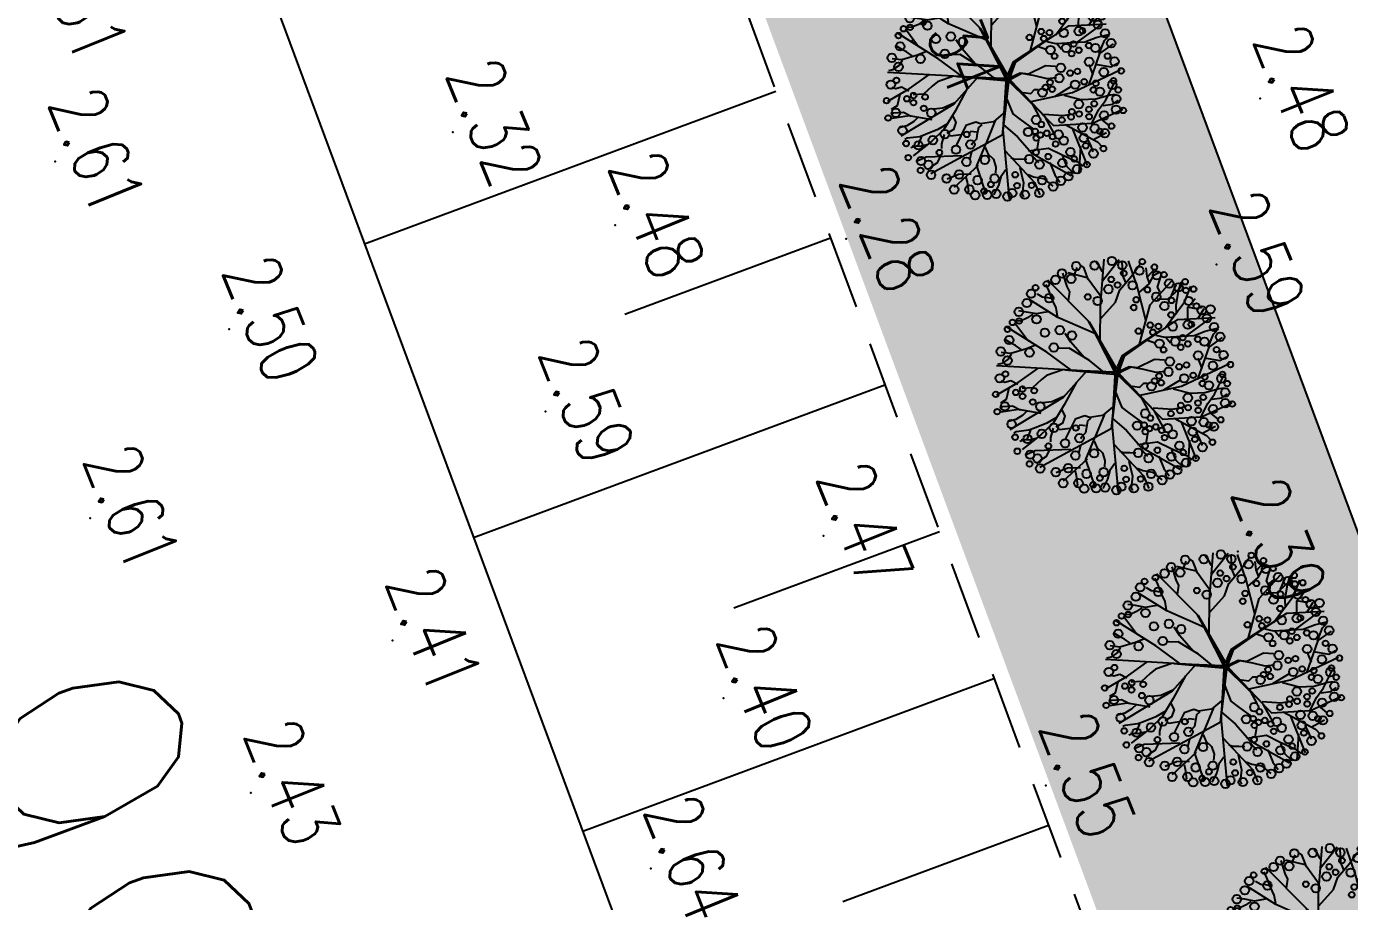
# Model space of a CAD drawing. Header units: millimetres. Extents: x 405522 to 410309, y 2303080 to 2310223.
# Drawn here: x 406885.37 to 406927.59, y 2306512.69 to 2306540.63 of the extents above; entities that cross this region are included whole.
import ezdxf
from ezdxf.enums import TextEntityAlignment as Align
from ezdxf.xclip import XClip

# ---------------------------------------------------------------- set-up
doc = ezdxf.new("R2010")
doc.units = ezdxf.units.MM
doc.header["$LTSCALE"] = 10
doc.header["$MEASUREMENT"] = 0
doc.header["$XCLIPFRAME"] = 0
doc.linetypes.add('HIDDEN', pattern=[0.375, 0.25, -0.125])
doc.layers.get('Defpoints').update_dxf_attribs({"linetype": 'CONTINUOUS'})
for name, color, linetype in [('caodo', 7, 'CONTINUOUS'), ('Cay', 86, 'CONTINUOUS'), ('CAYCO', 86, 'CONTINUOUS'), ('co', 84, 'CONTINUOUS'), ('DIM', 4, 'CONTINUOUS'), ('Main', 3, 'CONTINUOUS'), ('mois', 3, 'CONTINUOUS'), ('Other', 9, 'CONTINUOUS')]:
    doc.layers.add(name, color=color, linetype=linetype)
doc.styles.add('Dien', font='simplex.shx', dxfattribs={"width": 0.75})
doc.styles.add('txt', font='romans.shx', dxfattribs={"height": 0.2})
doc.dimstyles.new('D6.7', dxfattribs={"dimscale": 6.7, "dimtxt": 1.5, "dimasz": 2, "dimexe": 1.5, "dimexo": 0.5, "dimgap": 1, "dimtad": 1, "dimdec": 0, "dimdsep": 46, "dimtxsty": 'Dien', "dimcen": 1, "dimclrd": 256, "dimclre": 256, "dimclrt": 7, "dimaunit": 1, "dimadec": 3, "dimazin": 0, "dimtfac": 1, "dimtdec": 0, "dimtmove": 1, "dimatfit": 0, "dimfxl": 1, "dimtolj": 1, "dimtzin": 0, "dimlwe": -1, "dimarcsym": 0})
pattern_1 = [(21.91894370438083, (407717.7514153625, 2306586.616748105), (0.3920329744667653, 0.91995116522732), [0.1874999999999999, -1.226713563]), (336.9189437043809, (407717.7514153625, 2306586.616748105), (0.3920329745701908, 0.9199511654700196), [0.1874999999999999, -0.8124999999999997]), (66.91894370438082, (407717.7514153625, 2306586.616748105), (-0.9199511654700196, 0.3920329745701908), [0.1874999999999999, -0.8124999999999997])]

# ---------------------------------------------------------------- blocks, each defined once
blk = doc.blocks.new('*D26')
at = {"layer": 'Defpoints', "color": 0, "linetype": 'Continuous'}
for p in [(406742.6619138751, 2306987.542138263), (407088.9799926709, 2306054.36399705), (407050.0361064873, 2306039.911268014)]:
    blk.add_point(p, dxfattribs=at)
at = {"layer": 'DIM'}
for p, q in [((406739.5212196925, 2306986.376574), (406694.2959683287, 2306969.592725042)), ((407085.8392984883, 2306053.198432786), (407040.6140239395, 2306036.414575225))]:
    blk.add_line(p, q, dxfattribs=at)
at = {"layer": 'DIM', "linetype": 'Continuous', "lineweight": -2}
blk.add_line((406708.380307929, 2306960.526641102), (407045.3738494347, 2306052.474044744), dxfattribs=at)
at = {"layer": 'DIM', "linetype": 'Continuous'}
for points in [[(406710.4741040507, 2306961.303683944), (406706.2865118071, 2306959.74959826), (406703.7180508765, 2306973.089417832)], [(407047.4676455563, 2306053.251087586), (407043.2800533128, 2306051.697001902), (407050.0361064873, 2306039.911268014)]]:
    blk.add_solid(points, dxfattribs=at)
at = {"layer": 'DIM', "color": 7, "linetype": 'Continuous', "insert": (406887.8695083207, 2306510.579817844), "char_height": 10.05, "attachment_point": 5, "rotation": 290.3607342621674, "style": 'Dien'}
blk.add_mtext('\\A1;995', dxfattribs=at)
blk = doc.blocks.new('43')
at = {"layer": 'CAYCO', "color": 98}
for points in [[(0.4152577759232372, 4.103467588080093), (-1.209192508365959, 4.699786217650399), (-1.678589670453221, 5.388814887963235)], [(-0.6724334561731666, 4.447537088533863), (-0.5196174655575305, 5.237299990141764), (-0.6950229774229228, 5.570834929356351)], [(1.160885003046133, 1.159845960559323), (0.7476918237516657, 3.26848663110286), (-0.3502576558385044, 5.712421581381932)], [(-0.05448034917935729, -0.04004506464116275), (2.399344519712031, 2.264940679538995), (2.316983023541979, 4.253332513850182), (1.639737725257874, 5.795530602568761)], [(2.299035311909392, 4.230775630800053), (1.650408451096155, 4.574447042774409), (1.186743053840473, 4.931823378428817), (0.3243099970277399, 5.380185560556129), (0.2882557513657957, 5.528180053224787)], [(0.8779816064052284, 2.849846046650782), (1.112463441560976, 3.690859459107742), (1.087528720963746, 4.437318940414116), (0.9072574934689328, 5.177291403990239), (0.879195949761197, 5.421299294801429)], [(1.437384042539634, 4.804750376613811), (1.381260629976168, 5.292767494684085), (1.183440912980586, 5.589486030628905)], [(0.04039989388547838, -0.01693045091815293), (-0.8572124504717067, 0.3669312722049654), (-2.639918230241165, 3.146160501986742), (-2.699185398290865, 5.039755364879966)], [(-1.765264418907464, 3.522835770156235), (-2.578959053731523, 4.672894546063617), (-2.63021675136406, 4.754474138608202)], [(-1.870732724200934, 2.023429486667737), (-1.757097802357748, 2.458735290681943), (-1.806966004194692, 3.951654555974528), (-2.010433222865686, 4.529198053525761), (-2.161860955995508, 5.150774521986023)], [(-1.19613087864127, 4.664866386679932), (-1.859962431248277, 4.94212259654887), (-2.028938816394657, 5.120445805601776)], [(2.10199721949175, 4.653107398422435), (2.4446417898871, 5.050137332407758)], [(2.355659283464774, 2.856835127342492), (3.265791605226696, 4.48448015190661), (3.536420732969418, 4.713473778218031)], [(3.171806268859655, 4.255265205865726), (2.813783090328798, 4.951933946227655)], [(-2.548378232866526, 3.645610468927771), (-3.243397076847032, 3.664423948852345), (-3.684648269787431, 4.058616686612368)], [(-3.273022195324302, 3.657206712290645), (-3.181801640777849, 4.055696781491861), (-3.231495926622301, 4.388502169633284)], [(-2.641337516251951, 4.156008847756311), (-3.164253150811419, 4.498950709123164)], [(-0.1303663500584662, 4.338194663869217), (-0.6554501198697835, 4.138625136809424)], [(3.058951894403435, 3.94557166355662), (3.481697332113981, 4.142627346329391), (3.770739005412906, 4.244398513343185)], [(-2.914218632271513, 3.086150901159272), (-3.350604111212306, 3.073906113859266), (-4.074466448044404, 3.21111558820121), (-4.517280890606344, 3.354081862838939)], [(-3.681953839026392, 2.115226925350726), (-3.69324851850979, 2.676875511649996), (-4.133716685231775, 3.196681114612147), (-4.332319428445771, 3.367786785122007)], [(-2.170521068270318, 2.457131831673905), (-3.537530574249104, 3.530022224644199), (-4.317168510984629, 3.84220225433819)], [(2.557150486623868, 3.217174108838663), (4.460633671376854, 3.930459222057834)], [(3.485781259369105, 3.610577257350087), (4.830991777358577, 3.499317795038223)], [(3.654325251933187, 0.9864126958418638), (3.534867673646659, 1.992045428371057), (3.879075656295754, 2.640301157720387), (4.253691620309837, 3.421387657523155), (4.492255980730988, 3.730351347709075)], [(-1.364393639960326, 1.157624162035063), (-3.406477490905672, 1.754338946426287), (-4.583725118311122, 2.873458203161135)], [(-3.862224903190508, 2.855198720470071), (-4.39313307730481, 3.102126516401768)], [(-1.763979013543576, 2.507235570577905), (-1.466696923598647, 2.758781804004684)], [(0.9219843805767596, 2.373447459889576), (0.4287625681608915, 3.220551430946216)], [(1.814030002453364, 1.802627196535468), (1.896216380293481, 2.789911438943818), (1.847678057732992, 3.136331296293065)], [(2.300514322938398, -0.2840683485846967), (2.940974567085505, 0.436360718915239), (3.773607350653037, 1.140894874697551), (4.954357967013493, 3.12174921692349)], [(3.960741336573847, 2.69155233562924), (4.479573043761775, 2.880660562543198), (4.80701399827376, 3.211276264628395), (4.822217451874167, 3.277691164752468)], [(-4.028807198628783, 1.197970385896042), (-4.468194476794451, 1.735550033394247), (-4.903016543481499, 1.974531041458249), (-5.071211140952073, 2.278466814430431)], [(-4.03589292592369, 2.279844909673557), (-4.288097327575088, 2.155692114727572), (-4.664450781419873, 2.283494364935905), (-5.003968365956098, 2.388915353920311)], [(-0.2260088345501572, 1.030320268357173), (-0.6537412998732179, 1.920203841058537), (-0.5998437448870391, 2.434877473395318)], [(0.0189416102366522, 0.04208512348122895), (-0.2894573170924559, 0.7192684607580304), (-0.1587337260134518, 1.360131846740842), (0.01407705433666706, 1.975423483876511), (-0.03356711007654667, 2.465359640540555)], [(1.952594236121513, 1.84528846736066), (2.839480579947121, 2.303218219196424)], [(4.27471649099607, 2.046863719588146), (4.904837757814676, 2.294440060155466), (5.283536411006935, 2.543476168764755)], [(4.859402716159821, 0.9350811154581606), (4.979466601624154, 1.215175857767463), (5.078679857775569, 1.70967932487838), (5.466152836685069, 2.180342064471915)], [(-2.626703578047454, 1.526482180459425), (-4.357790561160073, 1.120889838784933), (-5.663028248818591, 0.7024861739482731)], [(-4.505030509550124, 1.757931962609291), (-4.853322256822139, 1.641725653549656), (-5.282496821135283, 1.599881700472906)], [(-4.832340268534608, 1.648726220009848), (-5.191275026649237, 1.998372072353959)], [(-1.634842166560702, 1.535609393380582), (-1.462924434687011, 2.007385730044916)], [(0.6739000349771231, 0.6441547013819218), (0.75383913773112, 1.150275049265474), (0.5607788553461432, 1.354013879550621), (0.5534346741624177, 1.531346687814221)], [(1.282140382099897, 1.215501641156152), (1.913787070661783, 1.540333694545552)], [(3.628197276033461, 1.420628881081939), (3.104900712147355, 1.508090953575447)], [(3.631298903841525, -0.1972700408659875), (5.258848940371536, 1.254382008919492), (5.899921236559749, 1.510982476640493)], [(3.905430326121859, 1.165747617837042), (4.262168390792795, 1.467602698598057)], [(-2.769262657500803, -0.7561058525461704), (-3.576744011719711, 0.008677978767082095), (-4.196527541149408, 0.2339540638495237), (-4.880427021766081, 0.8512332008685917), (-5.454600192606449, 1.275753986323252)], [(0.8974602132802829, -0.1058573757763952), (1.768987538525835, 0.2176580464001745), (2.041554110590369, 0.5706558704841882), (2.564605112420395, 1.257983296643943)], [(3.97784392349422, 0.07086336542852223), (4.057330971816555, 0.2688929005526006), (4.059239808935672, 0.5756399412639439), (4.08526417450048, 0.8882627075072378)], [(4.487133189220913, 0.5308332766871899), (5.264598262030631, 0.6888832366093993), (5.848327545681968, 0.6116016439627856), (5.989243625663221, 0.677286627702415)], [(-4.463070539408363, -0.6522827155422419), (-4.679687755764462, -0.6315332774538547), (-5.739969108835794, 0.2309727391693741)], [(-4.556895917281508, 0.5537844460923225), (-4.927600629627705, 0.400762036209926), (-5.645035079447553, 0.3827594800386578)], [(-0.006316312705166638, 0.003837934695184231), (-2.644367439090274, -1.373949806438759), (-4.764857206027955, -3.396883882116526)], [(-0.006316312705166638, 0.003837934695184231), (2.833127376041375, -0.3407977672759444), (4.728799819131382, -3.996311329538003)], [(-1.575078567489982, -0.8121827554423362), (-3.398406559834257, -0.7542652783449739), (-5.765420723473653, -0.5275325481779873)], [(-5.118817304493859, -0.6178450339939445), (-5.423062430578284, -0.786031101597473), (-5.608806919539347, -0.9253488900139928)], [(-4.463070539408363, -0.6522827155422419), (-4.679687755764462, -0.6315332774538547)], [(-0.03571058122906834, -0.6516785977873951), (-0.6404377768049017, -1.37240967922844), (-1.288900788407773, -2.390176088782027), (-1.284234141930938, -2.998055863194168)], [(0.0113975468557328, -0.002600761130452156), (-0.4650603431509808, -6.08401388139464)], [(1.742068523773924, -0.2569009170401841), (2.152904605492949, -0.765830168267712), (2.241741636069492, -1.424853685544804), (2.155782769201323, -1.660741854226217), (2.313209882006049, -2.159757798071951), (3.340645574266091, -2.697593761375174)], [(2.08909610460978, -0.6700299258809537), (3.257166500203311, -1.177477065939456)], [(2.560928295250051, -0.2998472226317972), (6.079667463200167, -0.05199327389709651)], [(4.60094202705659, -0.1939747966825962), (4.9468885747483, -0.4546068471390754), (5.38249226543121, -0.5679746232926846), (5.85415020189248, -0.8293368928134441)], [(-3.866304788389243, -0.709446009946987), (-4.847218702314422, -1.408492048503831), (-5.113774240482599, -2.377235135762021)], [(-1.993443085579202, -1.031976619968191), (-2.867238810984418, -2.934588305419311), (-3.823559788055718, -4.372639388078824)], [(3.271083291852847, -1.185328580904752), (4.364299783017486, -1.674963131779805), (5.764418943785131, -1.233444553334266)], [(3.446182967512868, -1.207217530580238), (3.959104036795907, -1.005689795361832)], [(3.753808495122939, -1.106750901089981), (4.03859125287272, -0.8076609487179667), (4.442676842445508, -0.6836941023357213), (4.755534936673939, -0.7095704691018909)], [(-4.753584614838473, -1.344112574821338), (-5.101876524975523, -1.460318215424195), (-5.361291677458212, -1.554872512351722), (-5.45816081087105, -1.672538590384647)], [(-4.920823510969058, -2.074678115313873), (-5.370849030092359, -1.902112007606775)], [(-0.808206677203998, -1.635723929619417), (-1.600872851675376, -2.287055640481412), (-2.033545178361237, -2.571585485246032)], [(-0.1313929375028238, -1.517264884430915), (1.207632031757385, -2.745254986686632), (2.777481929282658, -5.475917437113822)], [(2.283430183306336, -1.362868257332593), (2.426847601309419, -1.532117324182764), (2.829660431481898, -1.612649526214227), (3.016074121464044, -1.643806143663824), (3.255314753623679, -1.891805361723527), (3.297675114590675, -1.855961593100801)], [(2.654984803404659, -1.629680540645495), (2.623091961140744, -1.918208991643041), (2.760638350155205, -2.063364365138113)], [(3.64973947359249, -1.905802524648607), (4.07149303983897, -2.0180023831781)], [(4.341205455595627, -1.580166160129011), (5.4466660983162, -2.817197965458035)], [(4.77495928038843, -1.938849106198177), (4.778261420782655, -2.596511758165434), (5.011353758396581, -3.166838018922135)], [(-3.687684339936823, -2.370018254499882), (-4.145702398149297, -2.293466212926432), (-4.427533156936988, -2.424836545716971), (-5.101701208157465, -2.620432458817959)], [(-0.1905830723699182, -2.322914462303743), (-1.118202777230181, -3.512717809528112), (-2.43345611600671, -5.540326088434085)], [(0.4407311799004674, -2.054080777568743), (1.568226890871301, -2.688713624374941), (2.496338071650825, -3.277853364357725), (3.091362196952105, -3.916784211527556), (3.795330683933571, -4.87408530479297)], [(1.82753287977539, -2.815445286687464), (2.149530655937269, -2.665351331466809), (2.50358974118717, -2.794042840600014), (2.695755698019639, -3.141297282418236)], [(2.770468852017075, -2.418298727599904), (2.816153112100437, -2.815545683261007), (2.833126294659451, -2.990075689507648)], [(3.838698638486676, -2.405546461930498), (3.874871479230933, -4.20434435387142), (4.063110925722867, -4.674288962734863)], [(4.935943127027713, -2.2131863811519), (5.172945314203389, -2.155448185047135), (5.661370115820318, -2.099169758846983), (5.742252932512201, -2.173532114131376)], [(-2.92212041770108, -2.936046515358612), (-3.344084229902364, -3.00748896622099), (-3.714790344703943, -3.160511009395123), (-4.233622051891871, -3.349619236541912), (-4.545077929040417, -3.488206806126982)], [(-3.810876451432705, -3.152564221527427), (-3.871690262807533, -3.418223823187873), (-3.902878794004209, -3.676666855579242), (-4.059779951465316, -3.934379970654845)], [(-0.2011147970333695, -2.73418759345077), (0.07254511793144047, -3.563131744973361), (0.2820811355486512, -3.834505280712619), (0.6764400381362066, -4.275799449533224), (0.6984769129194319, -4.807799005648121)], [(1.155401638359763, -2.709665754577145), (1.410444684326649, -3.31112551339902), (1.449850175529718, -3.767243784852326)], [(2.201650461298414, -3.098800604930148), (2.479571207077242, -3.595494060311466), (2.727085210382938, -4.225017984164879), (2.828818819369189, -4.513789733406156), (2.89137119683437, -5.157017911784351), (2.949839646462351, -5.268196001881734)], [(2.747762087499723, -3.27931350027211), (3.220201648306102, -3.415062537416816), (3.441999143455178, -3.423739543650299)], [(-3.161467804107815, -3.37062307074666), (-3.126195345656015, -3.644230126868933), (-3.06929030851461, -4.006634012563154), (-3.168503563851118, -4.501137479906902), (-3.230100239394233, -4.892410614527762)], [(-0.2923763487488031, -4.014491117559373), (0.4822536809369922, -5.131273122271523), (1.020932269282639, -6.104691677726805)], [(1.98226099065505, -3.862037955550477), (1.761893945047632, -5.020374320680276), (1.874860608717427, -5.896658653160557)], [(3.833556051249616, -3.485126893036067), (4.194706215057522, -3.679344711592421), (4.355689898715355, -3.953681318555027), (4.53187719755806, -4.161603693151847)], [(-3.055650429334491, -4.191444239811972), (-2.865041464334354, -4.458564278436825), (-2.712048917775974, -4.82891531731002), (-2.736027935286984, -5.116957149235532)], [(-1.733021820196882, -4.485327874077484), (-2.639940589317121, -5.124903634889051)], [(-1.479866851121187, -4.089753776555881), (-1.305242963833734, -4.548901946982369), (-1.080924952868372, -5.340854837559164), (-1.150514329550788, -5.828141370089725)], [(1.837547388859093, -4.567148254951462), (2.050571959698573, -4.797452257014811), (2.262813342385925, -5.153368456056342), (2.356554412050173, -5.538154271198437)], [(2.770350369391963, -4.402611643308774), (3.2940476287622, -4.619940272299573), (3.380577785195783, -4.975126920966431)], [(3.245135129662231, -4.161522321170196), (3.331665286095813, -4.516708969837055), (3.299694968154654, -4.9007645661477)], [(-1.26997050549835, -4.822509003337473), (-1.486121900263242, -5.094656592933461), (-1.635810904786922, -5.381968571571633), (-1.799922976992093, -5.610082521568984)], [(-1.051299834041856, -5.333637600531802), (-0.7934480928815901, -5.490309099201113), (-0.5884174627717584, -5.816626801388338), (-0.537941551534459, -6.023818957619369)], [(0.5036317131016403, -5.017538046231493), (0.3091141369659454, -5.378482162719592), (0.3812224646098912, -5.674470480531454), (0.3059859110508114, -5.880933387670666)], [(1.798366319620982, -4.921605353010818), (1.581433137180284, -5.319365506060421), (1.607931269565597, -5.814599191769958), (1.673610633006319, -5.955376447876915)], [(0.6782554376404732, -5.476685549132526), (1.246781267924234, -5.620382042136043), (1.414977268665098, -5.924318180652335)]]:
    blk.add_lwpolyline(points, dxfattribs=at)
for points in [[(-2.608305806992576, -1.349720096448436), (-0.2450824787374586, -0.03956551826559007, 0.6397306744920996), (-0.2506863888120279, 0.03637737454846501, -0.02814866807049381), (-0.8719359856331721, 0.3102242460008711), (-2.096549907233566, 2.266709616640583)], [(-2.096549907233566, 2.266709616640583), (-0.8288466013036668, 0.3980304705910385), (-0.101318001979962, 0.1114200169686228, 1.16279032008003), (-0.08882375108078122, 0.1660030784551054), (-0.3077001394703984, 0.6409533640835434), (-0.241298608481884, 1.056556115159765)], [(-0.2264276624191552, 1.034372901776806), (-0.2700639264658093, 0.7288086412008852), (-0.0005383242387324572, 0.1677370690740645, 0.553589737595184), (0.09108058200217783, 0.1574530166108161), (1.955903258291073, 1.860962726874277), (0.1433253970462829, 0.09218468167819083, 0.6269387266753438), (0.1641315676970407, 0.02989211375825107), (2.606764882802963, -0.2957009566016495)], [(-0.190744477789849, -2.538846815470606), (-0.05126762774307281, -0.1469655202236027, 0.7825138911028889), (-0.1210250912699848, -0.1253053320106119), (-2.586922195507213, -1.331625839462504)], [(-0.1938193819951266, -2.621948557207361), (0.06718440586701035, -0.1567620649002492, -0.4633955931716063), (0.1556846898747608, -0.09654803853482008), (2.813290741061792, -0.3123806363437325)]]:
    blk.add_lwpolyline(points, format="xyb", dxfattribs=at)
for centre, radius in [((-1.715895135654137, 5.276273531606421), 0.2154209902109817), ((-0.7855348121374846, 5.431277593364939), 0.2154209902109817), ((-0.3002060856670141, 5.762411681003869), 0.1435183978680499), ((0.195620683953166, 5.351331149693578), 0.1435183978680499), ((0.3964474430540577, 5.289336060872301), 0.2154209902109817), ((0.6618478149175644, 5.588409626157954), 0.1435183978680499), ((1.116197944735177, 5.479037944227457), 0.2154209902109817), ((1.655880038160831, 5.453736641677096), 0.2154209902109817), ((1.704661691328511, 5.816935466602445), 0.1435183978680499), ((-3.119730909820646, 4.811821119161323), 0.2154209902109817), ((-2.666304330574349, 4.614841285394505), 0.2154209902109817), ((-2.216261943336576, 4.975252036936581), 0.2154209902109817), ((-1.064975921763107, 5.080050329677761), 0.1435183978680499), ((-0.2566798296757042, 4.879450736101717), 0.2154209902109817), ((0.7304562132339925, 4.654216744704172), 0.2154209902109817), ((1.939834240823984, 4.841370522743091), 0.2154209902109817), ((2.489495384739712, 5.216905987588689), 0.1435183978680499), ((2.742620704928413, 4.610496538691223), 0.1435183978680499), ((2.835415854700841, 4.863137579523027), 0.2154209902109817), ((-4.157825957983732, 3.980346572119743), 0.1435183978680499), ((-3.301590623566881, 4.105274929432198), 0.1435183978680499), ((-3.073368091252632, 4.372375150443986), 0.2154209902109817), ((-1.616558434208855, 4.140023450367153), 0.1435183978680499), ((-1.484322243952192, 4.472900440683588), 0.2154209902109817), ((-0.7935741320252419, 4.139636516338214), 0.2154209902109817), ((0.2996288109570742, 4.453701741760597), 0.1435183978680499), ((0.635965414927341, 4.33145142160356), 0.1435183978680499), ((1.337343313731253, 4.356362205697224), 0.1435183978680499), ((1.615628240164369, 4.085168729070574), 0.1435183978680499), ((1.985453556058928, 4.087402392411605), 0.1435183978680499), ((2.595840786816552, 4.356345161097124), 0.2154209902109817), ((3.456297127529979, 3.888749423436821), 0.1435183978680499), ((3.859614310786128, 4.266051015350968), 0.2154209902109817), ((-4.539705965667963, 3.555507411714643), 0.1435183978680499), ((-4.263390775769949, 3.222674606367946), 0.2154209902109817), ((-4.107479470665567, 3.586524775018916), 0.1435183978680499), ((-3.559045093366876, 3.716687661595643), 0.2154209902109817), ((-2.359691500430927, 3.650627347175032), 0.2154209902109817), ((-2.373910554219037, 3.829732090700418), 0.1435183978680499), ((-1.711603604489937, 3.376686154631898), 0.1435183978680499), ((-1.390965979080647, 3.6334645121824), 0.1435183978680499), ((-1.224707068991847, 3.265591811854392), 0.1435183978680499), ((-0.320076767122373, 3.537024033954367), 0.1435183978680499), ((0.211726154666394, 3.870769491186365), 0.1435183978680499), ((0.350988854886964, 3.415387268876657), 0.2154209902109817), ((1.345149194588885, 3.576909458031878), 0.2154209902109817), ((1.720049400697462, 3.214994829846546), 0.1435183978680499), ((1.841220695292577, 3.57860979042016), 0.1435183978680499), ((2.532017676159739, 3.738435222301632), 0.2154209902109817), ((3.065381524153054, 3.790360510116443), 0.2154209902109817), ((4.108807613374665, 3.288760404102504), 0.1435183978680499), ((4.630826293490827, 3.419197825249285), 0.2154209902109817), ((-4.469154471764341, 2.742652754765004), 0.2154209902109817), ((-3.605126103619114, 2.849118906771764), 0.1435183978680499), ((-3.330151178990491, 2.482767981709912), 0.2154209902109817), ((-2.876902245217934, 2.81203870754689), 0.1435183978680499), ((-2.282239514868706, 2.881481369724497), 0.2154209902109817), ((-1.518863179488108, 2.995680351974443), 0.2154209902109817), ((-0.5152501238044351, 2.702811968047172), 0.2154209902109817), ((-0.2404255935689434, 3.167280142195523), 0.1435183978680499), ((0.008046439499594271, 2.615349895786494), 0.2154209902109817), ((1.981698321178555, 3.171263948781416), 0.1435183978680499), ((2.130742243723944, 2.704771939665079), 0.1435183978680499), ((2.863248587120324, 2.522791531635448), 0.2154209902109817), ((3.176121938973665, 2.77231540507637), 0.2154209902109817), ((3.762439372949302, 3.100096047157422), 0.2154209902109817), ((4.308249669149518, 2.682145116617903), 0.2154209902109817), ((-3.805802300805226, 2.080294208833948), 0.2154209902109817), ((-2.309103599982336, 2.159136132802814), 0.1435183978680499), ((-2.018575418042019, 1.870195804862306), 0.1435183978680499), ((-1.430917921359651, 2.193141846684739), 0.2154209902109817), ((-1.115729623939842, 2.39881726144813), 0.1435183978680499), ((0.2070212644757703, 2.140760384267196), 0.1435183978680499), ((0.4614391876384616, 1.905287334462628), 0.1435183978680499), ((0.5567624650429934, 2.244750322308391), 0.1435183978680499), ((2.78198885335587, 1.919057854451239), 0.1435183978680499), ((2.964443071978167, 2.218741905409843), 0.1435183978680499), ((3.338543380377814, 2.360927030676976), 0.1435183978680499), ((3.968220316572115, 1.978333939798176), 0.1435183978680499), ((5.488862958154641, 2.195179273607209), 0.2154209902109817), ((-5.145905195968226, 1.2522767346818), 0.2154209902109817), ((-4.170309395296499, 1.636694764718413), 0.1435183978680499), ((-2.376284650992602, 1.744246534537524), 0.1435183978680499), ((0.7208312575239688, 1.750087102875113), 0.2154209902109817), ((2.095873626647517, 1.404407428577542), 0.2154209902109817), ((2.334906992036849, 1.656998559134081), 0.1435183978680499), ((2.679989965632558, 1.335208253702149), 0.1435183978680499), ((2.86749182920903, 1.595834208652377), 0.1435183978680499), ((3.013451062492095, 1.388404911849648), 0.1435183978680499), ((3.735628589522094, 1.360152705805376), 0.1435183978680499), ((4.360976335476153, 1.526335164438933), 0.2154209902109817), ((5.155945313395932, 1.64835461624898), 0.2154209902109817), ((-4.413072615396231, 0.8934411269146949), 0.2154209902109817), ((-3.676372776390053, 1.060337853617966), 0.1435183978680499), ((-3.285936471656896, 0.9257439812645316), 0.1435183978680499), ((-2.086692742072046, 1.14133110572584), 0.1435183978680499), ((2.701554644037969, 0.9787703247275203), 0.2154209902109817), ((4.080790236126631, 0.9986535357311368), 0.2154209902109817), ((5.407483493094333, 1.103836775524542), 0.1435183978680499), ((-5.43852335982956, 0.3928507927339524), 0.2154209902109817), ((-5.030988679267466, 0.4597549894824624), 0.1435183978680499), ((2.328306436538696e-10, -1.396983861923218e-09), 0.06378724803568858), ((5.408898553345352, 0.3639990093652159), 0.1435183978680499), ((5.020922651980072, -0.7631477697286755), 0.2154209902109817), ((5.800340511952527, -0.702373712323606), 0.2154209902109817), ((-5.455692790681496, -1.008488765684888), 0.2154209902109817), ((-3.655323719023727, -0.8923054109327495), 0.2154209902109817), ((5.322409680578858, -0.958771318430081), 0.1435183978680499), ((-4.804152429336682, -2.211092315847054), 0.2154209902109817), ((4.152038042317145, -2.178666812367737), 0.2154209902109817), ((5.093315851176158, -1.626933357445523), 0.2154209902109817), ((5.555369233246893, -2.051735877292231), 0.2154209902109817), ((5.84441281738691, -1.766372447134927), 0.2154209902109817), ((-1.931581329554319, -2.227770771598443), 0.2154209902109817), ((3.523625179193914, -2.690004726639017), 0.2154209902109817), ((4.78332890290767, -2.562239895574749), 0.2154209902109817), ((-4.771571184275672, -3.002402859041467), 0.2154209902109817), ((4.97322042286396, -3.192638814682141), 0.2154209902109817), ((-2.100619621342048, -3.594458483159542), 0.2154209902109817), ((3.017899306025356, -3.852120399242267), 0.2154209902109817), ((-3.623498589266092, -4.483368769055232), 0.2154209902109817), ((0.8236577999778092, -4.198728268500417), 0.1435183978680499), ((1.394582812907174, -4.279969063354656), 0.1435183978680499), ((3.266842091456056, -4.579611895605922), 0.2154209902109817), ((-2.723894918337464, -4.88923810957931), 0.1435183978680499), ((-1.765517340158112, -5.411520462017506), 0.2154209902109817), ((-0.0521181826479733, -5.637212567729875), 0.1435183978680499)]:
    blk.add_circle(centre, radius, dxfattribs=at)
at = {"layer": 'CAYCO', "color": 50}
for centre, radius in [((3.618445214349777, 4.777280911803246), 0.1435183978680499), ((4.413745150901377, 3.92456643935293), 0.1435183978680499), ((4.990411475184374, 2.973754997830838), 0.2154209902109817), ((5.212524232687429, 2.593576147453859), 0.2154209902109817), ((-5.313788982457481, 2.014178956625983), 0.1435183978680499), ((-4.895375498686917, 2.137274113949388), 0.2154209902109817), ((-4.919533894397318, 2.493080165004358), 0.1435183978680499), ((-5.600480577675626, 1.408341964008287), 0.1435183978680499), ((5.805500391870737, 1.484178739832714), 0.2154209902109817), ((5.876968637341633, 0.7492746263742447), 0.2154209902109817), ((-5.669895454426296, -0.1292354559991509), 0.2154209902109817), ((-4.446638285997324, 0.1325041691306978), 0.1435183978680499), ((4.853788178763352, 0.2848400550428778), 0.1435183978680499), ((5.780091011198238, 0.1166567550972104), 0.2154209902109817), ((5.94754255854059, -0.1291450974531472), 0.2154209902109817), ((-4.730827149003744, -0.1836101512890309), 0.1435183978680499), ((-4.241322948480956, -0.3364131336566061), 0.2154209902109817), ((-3.872190736699849, -1.386578856734559), 0.1435183978680499), ((4.064986942568794, -1.232612006599084), 0.2154209902109817), ((5.654503542580642, -1.307647966081277), 0.1435183978680499), ((5.839747447520494, -1.158492361893877), 0.2154209902109817), ((-5.443651835434139, -1.940539841307327), 0.2154209902109817), ((2.761298931902274, -2.126359249697998), 0.1435183978680499), ((3.279162085615098, -1.949957637581974), 0.2154209902109817), ((-5.087018150836229, -2.670410893158987), 0.2154209902109817), ((-2.214173613348976, -2.833982998272404), 0.2154209902109817), ((5.542951443465427, -2.821013490203768), 0.2154209902109817), ((-4.565371811855584, -3.469714856008068), 0.1435183978680499), ((-3.847984186024405, -3.339483506511897), 0.2154209902109817), ((-1.345949350856245, -3.159835371654481), 0.2154209902109817), ((2.725976281799376, -3.242572455201298), 0.2154209902109817), ((-4.388994027744047, -4.02352352743037), 0.1435183978680499), ((-2.787594134919345, -4.012589633697644), 0.2154209902109817), ((1.631938175763935, -3.90317042847164), 0.2154209902109817), ((3.650980841484852, -3.535462389932945), 0.1435183978680499), ((4.262857617810369, -4.102985494071618), 0.2154209902109817), ((4.776142966700718, -3.977939517702907), 0.2154209902109817), ((-4.090276653296314, -4.25829839380458), 0.2154209902109817), ((-3.181753851473331, -4.896753738401458), 0.2154209902109817), ((-1.11705560493283, -4.393754363525659), 0.2154209902109817), ((0.7357551426393911, -4.781660519307479), 0.1435183978680499), ((1.096843184437603, -4.795786433620378), 0.1435183978680499), ((4.06359699787572, -4.473865040577948), 0.2154209902109817), ((4.532413883018307, -4.508837166940793), 0.1435183978680499), ((-2.656042813905515, -5.225113859632984), 0.1435183978680499), ((-2.318060834426433, -5.48625743878074), 0.1435183978680499), ((-0.7354013933800161, -5.518809525063261), 0.2154209902109817), ((0.8961442997679114, -5.12543921591714), 0.1435183978680499), ((2.493015998741612, -5.377147890627384), 0.2154209902109817), ((3.163091036491096, -5.210458208341151), 0.1435183978680499), ((3.877539615612477, -5.114014938939363), 0.1435183978680499), ((-1.193683731253259, -5.845402702922001), 0.2154209902109817), ((0.162636244436726, -5.924728020094335), 0.2154209902109817), ((0.9712448708014563, -6.152497760718688), 0.1435183978680499), ((1.591958601260558, -5.694750381400809), 0.2154209902109817), ((1.850194732192904, -6.093588010640815), 0.1435183978680499)]:
    blk.add_circle(centre, radius, dxfattribs=at)
blk = doc.blocks.new('20')
at = {"layer": 'caodo', "color": 8, "linetype": 'Continuous'}
for p in [(-693.9199999999837, -768.3100000000559, 0.02000000000000002), (-682.820000000007, -770.1599999996834, 0.1600000000000001), (-708.5799999999581, -771.2399999997579), (-721.2699999999604, -772.1699999999255, 0.29), (-703.3999999999651, -774.1999999997206, 0.1600000000000001), (-696.0299999999697, -774.6399999996647, -0.03999999999999959), (-684.2199999999721, -775.4599999999627, 0.27), (-715.7199999999721, -777.5299999997951, 0.1800000000000002), (-705.6300000000047, -780.1499999999069, 0.27), (-720.1599999999744, -783.5600000000559, 0.29), (-696.7599999999511, -784.1199999996461, 0.1500000000000004), (-683.5299999999697, -784.6199999996461, 0.07000000000000028), (-710.5099999999511, -787.4699999997392, 0.0900000000000003), (-699.9499999999534, -789.3100000000559, 0.08000000000000007), (-715.0299999999697, -792.3300000000745, 0.1100000000000003), (-689.6599999999744, -792.089999999851, 0.2300000000000004), (-702.2699999999604, -794.75, 0.3200000000000003)]:
    blk.add_point(p, dxfattribs=at)
at = {"layer": 'caodo', "color": 8, "linetype": 'Continuous', "style": 'txt', "width": 0.75}
for s, p in [('2.61', (-721.2999999999884, -767.2900000000373, 0.29)), ('2.34', (-693.4199999999837, -768.3100000000559, 0.02000000000000002)), ('2.48', (-682.320000000007, -770.1599999996834, 0.1600000000000001)), ('2.32', (-708.0799999999581, -771.2399999997579)), ('2.61', (-720.7699999999604, -772.1699999999255, 0.29)), ('2.48', (-702.8999999999651, -774.1999999997206, 0.1600000000000001)), ('2.28', (-695.5299999999697, -774.6399999996647, -0.03999999999999959)), ('2.59', (-683.7199999999721, -775.4599999999627, 0.27)), ('2.50', (-715.2199999999721, -777.5299999997951, 0.1800000000000002)), ('2.59', (-705.1300000000047, -780.1499999999069, 0.27)), ('2.61', (-719.6599999999744, -783.5600000000559, 0.29)), ('2.47', (-696.2599999999511, -784.1199999996461, 0.1500000000000004)), ('2.39', (-683.0299999999697, -784.6199999996461, 0.07000000000000028)), ('2.41', (-710.0099999999511, -787.4699999997392, 0.0900000000000003)), ('2.40', (-699.4499999999534, -789.3100000000559, 0.08000000000000007)), ('2.55', (-689.1599999999744, -792.089999999851, 0.2300000000000004)), ('2.43', (-714.5299999999697, -792.3300000000745, 0.1100000000000003)), ('2.64', (-701.7699999999604, -794.75, 0.3200000000000003))]:
    blk.add_text(s, height=1.8, rotation=292, dxfattribs=at).set_placement(p, align=Align.CENTER)

msp = doc.modelspace()

# ---------------------------------------------------------------- hatches: boundary and pattern name
at = {"layer": 'co', "linetype": 'Continuous'}
h = msp.add_hatch(dxfattribs=at)
h.set_pattern_fill('GRASS', color=86, scale=0.9999999999999998, angle=-9.651807925231505e-08, style=0)
h.set_pattern_definition(pattern_1)
h.paths.add_polyline_path([(407039.2171290502, 2306542.375536975), (406951.9595313006, 2306759.228422907, 0.4142135618626935), (406932.4444200722, 2306767.544698094), (406917.3694217675, 2306761.478797122, 0.414213562422049), (406909.0531465569, 2306741.963685883), (406910.1730301519, 2306739.180547257), (406915.7393074417, 2306741.420314463, -0.4142135614586308), (406919.065817533, 2306749.226358941), (406939.7070931331, 2306757.532027119, -0.4142135618530136), (406947.5131376245, 2306754.205517043), (406982.4971672571, 2306667.263084735, -0.4142135628615666), (406979.1706571765, 2306659.457040231), (406981.4104244108, 2306653.890762951, -0.4142135618892736), (406989.2164689022, 2306650.564252876), (407024.2251647305, 2306563.560520015, -0.4142135627468186), (407020.8986546527, 2306555.754475512), (407011.5057295765, 2306551.974935888), (407014.0087321293, 2306545.754465207, -0.3716739358736585), (407030.3296516588, 2306538.799380172)])
h = msp.add_hatch(dxfattribs=at)
h.set_pattern_fill('GRASS', color=86, scale=0.9999999999999998, angle=-9.651807925231505e-08, style=0)
h.set_pattern_definition(pattern_1)
h.paths.add_polyline_path([(406932.6968020615, 2306520.263678576, -0.4222016726026619), (406928.7643565051, 2306522.003028329), (406906.6656975736, 2306581.54940578, -0.4062703191020343), (406908.3583759264, 2306585.376333317), (406946.4852884253, 2306600.717898928), (406949.3782565118, 2306593.528284526), (406954.9445338011, 2306595.768051732), (406946.9188304231, 2306615.713557824), (406941.3525531333, 2306613.473790619), (406944.2455212194, 2306606.284176217), (406906.42144308, 2306591.064465561, -0.4222016726280897), (406902.4889975227, 2306592.803815314), (406881.425377076, 2306649.561209395, -0.4062703190853384), (406883.1180554279, 2306653.388136932), (406919.4149020365, 2306667.993317822), (406922.2832039147, 2306660.865003966), (406927.8494812045, 2306663.104771171), (406919.8731102421, 2306682.927676173), (406914.3068329524, 2306680.687908967), (406917.1751348306, 2306673.559595112), (406881.1811225823, 2306659.076269176, -0.4222016726516405), (406877.248677025, 2306660.815618929), (406855.1500180959, 2306720.361996373, -0.4062703191111162), (406856.8426964483, 2306724.188923909), (406885.6681537385, 2306735.787755688, -0.4142135623565292), (406893.4741982333, 2306732.461245603), (406894.7312675774, 2306729.337172475), (406900.2975448672, 2306731.57693968), (406897.9205919206, 2306737.484151454, 0.4142135623467938), (406878.4054806833, 2306745.800426664), (406842.3184017576, 2306731.27965242), (406838.8208640385, 2306729.872307821), (406918.700252532, 2306514.631725478)])
h = msp.add_hatch(dxfattribs=at)
h.set_pattern_fill('GRASS', color=86, scale=0.9999999999999998, angle=-9.651807925231505e-08, style=0)
h.set_pattern_definition(pattern_1)
h.paths.add_polyline_path([(406917.6333430362, 2306688.493953463), (406912.0339250224, 2306702.409646687), (406906.4676477322, 2306700.169879482), (406912.0670657465, 2306686.254186257)])
h.paths.add_polyline_path([(406935.6886664242, 2306643.622800658), (406930.0892484099, 2306657.538493881), (406924.5229711197, 2306655.298726676), (406930.1223891344, 2306641.383033452)])
h.paths.add_polyline_path([(406944.6790632181, 2306621.279835114), (406939.0796452038, 2306635.195528339), (406933.5133679141, 2306632.955761132), (406939.1127859279, 2306619.040067908)])
h.paths.add_polyline_path([(406962.7837190204, 2306576.286081218), (406957.1843010065, 2306590.201774443), (406951.6180237163, 2306587.962007237), (406957.2174417306, 2306574.046314013)])
h.paths.add_polyline_path([(406972.2063333485, 2306552.868967148), (406966.6069153342, 2306566.784660372), (406961.0406380449, 2306564.544893166), (406966.6400560582, 2306550.629199943)])
h.paths.add_polyline_path([(406980.1553520378, 2306525.077488695), (406981.6484616179, 2306521.366807547, 0.4142135622324934), (406983.5999727407, 2306520.535180026), (406984.9915420375, 2306521.095121816), (406974.4461005539, 2306547.302689859), (406968.8798232637, 2306545.062922654), (406970.1862250249, 2306541.816248429, -0.4142135623716824), (406966.8597149415, 2306534.010203934), (406949.6131087518, 2306527.070488045), (406952.8795044836, 2306518.952829954, 0.4142135623209342), (406954.8310156073, 2306518.121202433), (406976.25232979, 2306526.740743738, -0.4142135623630764)])
h.paths.add_polyline_path([(406996.6568671232, 2306492.104415131), (406986.11142564, 2306518.311983171), (406984.719856345, 2306517.75204138, 0.414213562400875), (406983.8882288238, 2306515.800530257), (406985.3813384035, 2306512.089849109, -0.4142135623711284), (406983.7180833616, 2306508.186826861), (406962.2967691803, 2306499.567285558, 0.4142135623978551), (406961.4651416586, 2306497.615774434), (406964.7315373909, 2306489.498116342), (406981.9781435788, 2306496.437832232, -0.4142135623648241), (406989.784188074, 2306493.111322146), (406991.0905898339, 2306489.864647925)])
h.paths.add_polyline_path([(407008.4344387566, 2306462.834752931), (406998.8966343286, 2306486.538137841), (406993.3303570393, 2306484.298370636), (407002.8681614673, 2306460.594985726)])
h.paths.add_polyline_path([(407042.0124111943, 2306379.386658439), (407032.3252889439, 2306403.461128522), (407026.7590116551, 2306401.221361316), (407036.4461339046, 2306377.146891235)])
h = msp.add_hatch(dxfattribs=at)
h.set_pattern_fill('GRASS', color=86, scale=0.9999999999999998, angle=-9.651807925231505e-08, style=0)
h.set_pattern_definition(pattern_1)
edge = h.paths.add_edge_path()
edge.add_line((406918.7002525324, 2306514.631725478), (406946.8299701062, 2306525.950604445))
edge.add_line((406946.8299701055, 2306525.950604445), (406950.0963658388, 2306517.832946353))
edge.add_arc((406948.7047965167, 2306517.27300455), 1.50000000015283, -68.0810561924614, 21.918943811664008, ccw=False)
edge.add_line((406949.2647383185, 2306515.881435229), (406940.0713570378, 2306512.182188348))
edge.add_arc((406943.8042338234, 2306502.905229909), 9.999816346735058, 111.918943800293, 291.9189438030776)
edge.add_line((406947.5371106099, 2306493.628271471), (406956.7304918907, 2306497.327518352))
edge.add_arc((406957.2904336922, 2306495.93594903), 1.499999999612186, 21.91894379931267, 111.9189438079905, ccw=False)
edge.add_line((406958.6820030142, 2306496.495890831), (406961.948398746, 2306488.378232739))
edge.add_line((406961.948398746, 2306488.378232739), (406932.7966152067, 2306476.648093302))
edge.add_line((406932.7966152066, 2306476.648093302), (406918.7002525319, 2306514.631725478))

# ---------------------------------------------------------------- linework, layer by layer
at = {"layer": 'Main', "flags": 128}
msp.add_lwpolyline([(407018.9095155683, 2306710.71348082), (406883.7996670509, 2307046.488947077, 0.4142134283507026), (406868.1875831434, 2307053.141969269), (406735.6302461895, 2306999.803414636, 0.406270451883547), (406728.859527707, 2306984.495702445), (406983.0224955804, 2306299.635862547)], format="xyb", dxfattribs=at)
at = {"layer": 'mois', "color": 6, "linetype": 'HIDDEN'}
msp.add_lwpolyline([(406742.662, 2306987.542), (407088.98, 2306054.364), (408088.11, 2306456.461), (407716.705, 2307379.478)], close=True, dxfattribs=at)
at = {"layer": 'Other', "color": 152, "linetype": 'Continuous'}
msp.add_line((406906.6656975741, 2306581.54940578), (406928.7643565051, 2306522.003028329), dxfattribs=at)
at = {"layer": 'Other', "color": 8, "flags": 128}
for points in [[(406896.160155948, 2306533.692493683), (406909.2854450694, 2306538.563508513)], [(406904.4624486617, 2306531.44039784), (406911.0250932232, 2306533.875905256)], [(406899.6394522556, 2306524.317287167), (406912.7647413768, 2306529.188301998)], [(406907.9417449692, 2306522.065191325), (406914.5043895307, 2306524.500698741)], [(406903.1187485631, 2306514.942080652), (406916.2440376847, 2306519.813095483)], [(406911.4210412768, 2306512.68998481), (406917.9836858382, 2306515.125492225)]]:
    msp.add_lwpolyline(points, dxfattribs=at)

# ---------------------------------------------------------------- block references
at = {"layer": 'caodo', "linetype": 'Continuous'}
ref = msp.add_blockref('20', (407607.5599999998, 2307308.49, 2.32), dxfattribs=at)
XClip(ref).set_block_clipping_path([(-1349.6056714252336, -661.9058657553978), (-160.24326352693606, -789.0626177703962), (-158.36999999999534, -682.7400000002235), (-152.55370127764763, -565.1435954412445), (-154.45678520214278, -515.7710593813099), (-164.5656294519431, -479.7079773764126), (-169.84830490715103, -457.46881066821516), (-166.82796598720597, -442.01621566619724), (-126.78273369179806, -389.4443280850537), (-106.05188721581362, -361.8542004311457), (-63.77944376063533, -462.4105278351344), (-33.466447652434, -538.7088304474019), (-26.830958046135493, -536.6440252331086), (-14.194728780596051, -530.2900720490143), (2.873561021173373, -522.7809317391366), (21.779086004185956, -516.4300709003583), (33.49636997265043, -516.3916891841218), (41.83233972010203, -526.5245847343467), (49.38700186560163, -538.8965703272261), (57.58147363178432, -547.8425059784204), (240.7905528639676, -478.5933098080568), (312.71683337684954, -453.523366919253), (469.9752955258009, -835.1642690971494), (381.01757410995197, -875.9365015272051), (340.05356005806243, -891.0018749474548), (281.9833174137748, -920.0360526661389), (270.2997928529512, -925.8934261840768), (259.64971878379583, -926.485182072036), (238.13632499426603, -935.887616972439), (231.39031789585715, -941.3565830942243), (234.28019038640196, -952.6351198460907), (233.34951378498226, -963.7375780143775), (228.57153214595746, -974.9643217222765), (217.37020478205523, -983.9257580563426), (203.91382668475853, -988.0474594873376), (188.67127670557238, -983.9718116582371), (177.38840578240342, -980.8930276110768), (171.5204358987976, -984.3872820092365), (-73.64572811854305, -1086.5773775354028), (-160.72326044749934, -789.4035990480334), (-175.86631778383162, -787.8968891631812), (-1242.6150691517978, -731.501864743419), (-1048.6445017770166, -1275.3187000523321), (-581.3011768160504, -1893.6633556210436), (45.25815080979373, -1711.1176481554285), (672.5305126870517, -1468.653420693241), (1174.462400796474, -665.2848953921348), (720.1397881704615, 463.7992460099049), (-44.86505850660615, 588.3045099438168), (-757.8349164568353, 52.953614375554025)])
at = {"layer": 'Cay', "extrusion": (-0.003739011946236354, 0.008031896464061924, 0.9999607534442823), "xscale": 0.6299834711569431, "yscale": 0.6299834711211734, "zscale": 0.6299834712193653, "rotation": 271.1546224722211}
for p in [(406913.8372069406, 2306476.769142094, 17004.41628466283), (406917.3164789259, 2306467.394342482, 17004.32797484431), (406920.7957509116, 2306458.019542864, 17004.23966502578), (406924.2750228965, 2306448.64474325, 17004.15135520726)]:
    msp.add_blockref('43', p, dxfattribs=at)

# ---------------------------------------------------------------- dimensions: what is measured, and where the dimension line sits
at = {"layer": 'DIM', "linetype": 'Continuous'}
dim = msp.add_linear_dim(base=(407050.0361064873, 2306039.911268014), p1=(406742.6619138751, 2306987.542138263), p2=(407088.9799926708, 2306054.36399705), angle=290.3607342621675, dimstyle='D6.7', dxfattribs=at)
dim.commit()
dim.dimension.update_dxf_attribs({"geometry": '*D26', "text_midpoint": (406887.8695083208, 2306510.579817844)})

doc.saveas('drawing.dxf')
